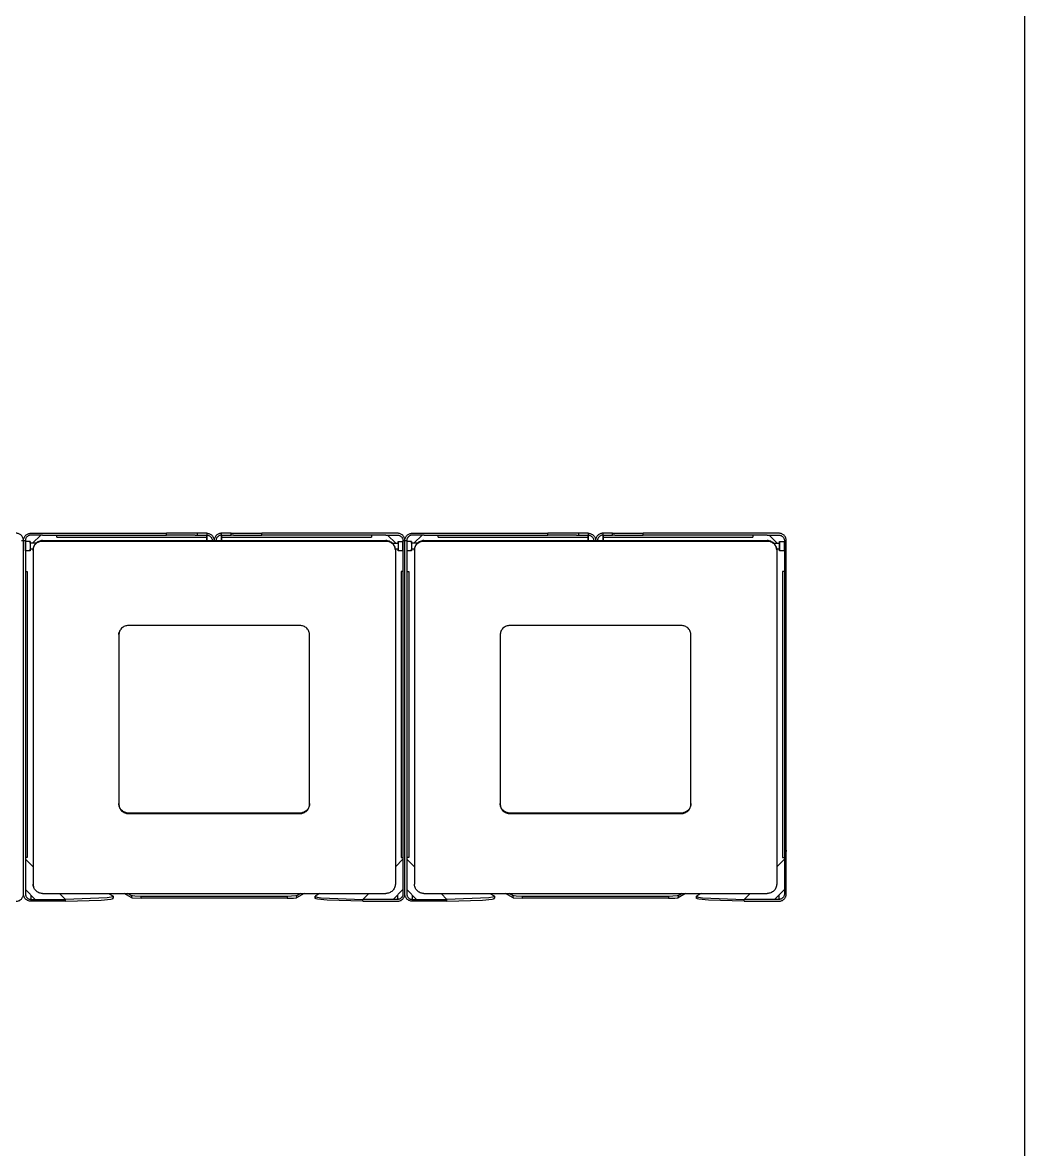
# Model space of a CAD drawing. Header units: millimetres. Extents: x 10366 to 23682, y 24552 to 29690.
# Drawn here: x 22631 to 23682, y 25739 to 26921 of the extents above; entities that cross this region are included whole.
import ezdxf

# ---------------------------------------------------------------- set-up
doc = ezdxf.new("R2010")
doc.units = ezdxf.units.MM
doc.header["$LTSCALE"] = 3
doc.layers.add('DomyÅ›lny', color=7, linetype='Continuous')

msp = doc.modelspace()

# ---------------------------------------------------------------- linework, layer by layer
msp.add_lwpolyline([(20053.2, 24557.6), (20053.2, 29689.7), (23682, 29689.7), (23682, 24557.6)], close=True)
at = {"layer": 'DomyÅ›lny'}
for p, q in [((22630.2, 26377.6), (22632.2, 26377.6)), ((22632.2, 26007.1), (22632.2, 26377.6)), ((22632.2, 26377.6), (22634.2, 26377.6)), ((22632.2, 26007.1), (22632.2, 26377.6)), ((22634.2, 26377.6), (22634.2, 26007.1)), ((22639.2, 26376.8), (22634.2, 26376.8)), ((22645.8, 26374.8), (22639.2, 26374.8)), ((22640, 26385.4), (22782.2, 26385.4)), ((22652.3, 26383.4), (22640, 26383.4)), ((22641.7, 26374.8), (22650.3, 26383.4)), ((22650.3, 26383.4), (22641.7, 26374.8)), ((22652.2, 26377.6), (23012.2, 26377.6)), ((22652.2, 26377.1), (23012.2, 26377.1)), ((22652.3, 26383.4), (22782.2, 26383.4)), ((22667.2, 26381.4), (22667.2, 26383.4)), ((22667.2, 26381.4), (22824.4, 26381.4)), ((22782.2, 26383.4), (22782.2, 26385.4)), ((22814.4, 26385.4), (22782.2, 26385.4)), ((22812.1, 26383.4), (22782.2, 26383.4)), ((22812.1, 26383.4), (22814.4, 26383.4)), ((22814.4, 26385.4), (22814.4, 26383.4)), ((22824.4, 26385.4), (22824.4, 26383.4)), ((22824.4, 26383.4), (22824.4, 26381.4)), ((22824.4, 26383.4), (22824.4, 26377.1)), ((22824.4, 26377.1), (22824.4, 26383.4)), ((22840, 26383.4), (22840, 26385.4)), ((22840, 26381.4), (22840, 26383.4)), ((22840, 26377.1), (22840, 26383.4)), ((22840, 26383.4), (22840, 26377.1)), ((22840, 26381.4), (22997.2, 26381.4)), ((22850, 26383.4), (22850, 26385.4)), ((22850, 26385.4), (22882.2, 26385.4)), ((22852.3, 26383.4), (22850, 26383.4)), ((22852.3, 26383.4), (22882.2, 26383.4)), ((22882.2, 26383.4), (22882.2, 26385.4)), ((23024.4, 26385.4), (22882.2, 26385.4)), ((23012.1, 26383.4), (22882.2, 26383.4)), ((22997.2, 26383.4), (22997.2, 26381.4)), ((23012.1, 26383.4), (23024.4, 26383.4)), ((23014.1, 26383.4), (23022.6, 26374.8)), ((23022.6, 26374.8), (23014.1, 26383.4)), ((23018.6, 26374.8), (23025.2, 26374.8)), ((23025.2, 26376.8), (23030.2, 26376.8)), ((23030.2, 26377.6), (23032.2, 26377.6)), ((23030.2, 26377.6), (23030.2, 26007.1)), ((23032.2, 26007.1), (23032.2, 26377.6)), ((23032.2, 26007.1), (23032.2, 26377.6)), ((23032.2, 26377.6), (23034.2, 26377.6)), ((23034.2, 26377.6), (23034.2, 26007.1)), ((23039.2, 26376.8), (23034.2, 26376.8)), ((23045.8, 26374.8), (23039.2, 26374.8)), ((23040, 26385.4), (23182.2, 26385.4)), ((23052.3, 26383.4), (23040, 26383.4)), ((23041.7, 26374.8), (23050.3, 26383.4)), ((23050.3, 26383.4), (23041.7, 26374.8)), ((23052.2, 26377.6), (23412.2, 26377.6)), ((23052.2, 26377.1), (23412.2, 26377.1)), ((23052.3, 26383.4), (23182.2, 26383.4)), ((23067.2, 26381.4), (23067.2, 26383.4)), ((23067.2, 26381.4), (23224.4, 26381.4)), ((23182.2, 26383.4), (23182.2, 26385.4)), ((23214.4, 26385.4), (23182.2, 26385.4)), ((23212.1, 26383.4), (23182.2, 26383.4)), ((23212.1, 26383.4), (23214.4, 26383.4)), ((23214.4, 26385.4), (23214.4, 26383.4)), ((23224.4, 26385.4), (23224.4, 26383.4)), ((23224.4, 26383.4), (23224.4, 26381.4)), ((23224.4, 26377.1), (23224.4, 26383.4)), ((23224.4, 26383.4), (23224.4, 26377.1)), ((23240, 26383.4), (23240, 26385.4)), ((23240, 26381.4), (23240, 26383.4)), ((23240, 26377.1), (23240, 26383.4)), ((23240, 26383.4), (23240, 26377.1)), ((23240, 26381.4), (23397.2, 26381.4)), ((23250, 26385.4), (23282.2, 26385.4)), ((23250, 26383.4), (23250, 26385.4)), ((23252.3, 26383.4), (23250, 26383.4)), ((23252.3, 26383.4), (23282.2, 26383.4)), ((23424.4, 26385.4), (23282.2, 26385.4)), ((23282.2, 26383.4), (23282.2, 26385.4)), ((23412.1, 26383.4), (23282.2, 26383.4)), ((23397.2, 26383.4), (23397.2, 26381.4)), ((23412.1, 26383.4), (23424.4, 26383.4)), ((23414.1, 26383.4), (23422.6, 26374.8)), ((23422.6, 26374.8), (23414.1, 26383.4)), ((23418.6, 26374.8), (23425.2, 26374.8)), ((23425.2, 26376.8), (23430.2, 26376.8)), ((23430.2, 26377.6), (23430.2, 26007.1)), ((23430.2, 26377.6), (23432.2, 26377.6)), ((23432.2, 26007.1), (23432.2, 26377.6)), ((22639.2, 26366.8), (22634.2, 26366.8)), ((22642.3, 26368.8), (22639.2, 26368.8)), ((22642.2, 26367.8), (22642.2, 26367.3)), ((22642.2, 26367.3), (22642.2, 26017.5)), ((23025.7, 26368.8), (23022.1, 26368.8)), ((23022.2, 26367.8), (23022.2, 26367.3)), ((23022.2, 26367.3), (23022.2, 26017.5)), ((23030.2, 26366.8), (23025.2, 26366.8)), ((23039.2, 26366.8), (23034.2, 26366.8)), ((23042.3, 26368.8), (23039.2, 26368.8)), ((23042.2, 26367.8), (23042.2, 26367.3)), ((23042.2, 26367.3), (23042.2, 26017.5)), ((23425.2, 26368.8), (23422.1, 26368.8)), ((23422.2, 26367.8), (23422.2, 26367.3)), ((23422.2, 26367.3), (23422.2, 26017.5)), ((23430.2, 26366.8), (23425.2, 26366.8)), ((22634.2, 26345.2), (22636.2, 26345.2)), ((22636.2, 26345.2), (22636.2, 26045.2)), ((23030.2, 26345.2), (23028.2, 26345.2)), ((23028.2, 26345.2), (23028.2, 26045.2)), ((23034.2, 26345.2), (23036.2, 26345.2)), ((23036.2, 26345.2), (23036.2, 26045.2)), ((23428.2, 26345.2), (23428.2, 26045.2)), ((23430.2, 26345.2), (23428.2, 26345.2)), ((22922.2, 26288.6), (22742.2, 26288.6)), ((23322.2, 26288.6), (23142.2, 26288.6)), ((22732.2, 26278.7), (22732.2, 26101.3)), ((22932.2, 26101.3), (22932.2, 26278.7)), ((23132.2, 26278.7), (23132.2, 26101.3)), ((23332.2, 26101.3), (23332.2, 26278.7)), ((22922.2, 26092), (22742.2, 26092)), ((22742.2, 26092), (22742.2, 26091.5)), ((22742.2, 26091.5), (22922.2, 26091.5)), ((22922.2, 26092), (22922.2, 26091.5)), ((23322.2, 26092), (23142.2, 26092)), ((23142.2, 26092), (23142.2, 26091.5)), ((23142.2, 26091.5), (23322.2, 26091.5)), ((23322.2, 26092), (23322.2, 26091.5)), ((22636.2, 26045.2), (22634.2, 26045.2)), ((22634.2, 26043.5), (22642.2, 26035.5)), ((23030.2, 26043.5), (23022.2, 26035.5)), ((23028.2, 26045.2), (23030.2, 26045.2)), ((23036.2, 26045.2), (23034.2, 26045.2)), ((23034.2, 26043.5), (23042.2, 26035.5)), ((23430.2, 26043.5), (23422.2, 26035.5)), ((23428.2, 26045.2), (23430.2, 26045.2)), ((22634.2, 26011.7), (22644.4, 26001.4)), ((23030.2, 26011.7), (23019.9, 26001.4)), ((23034.2, 26011.7), (23044.4, 26001.4)), ((23430.2, 26011.7), (23419.9, 26001.4)), ((22640, 26005.9), (22640, 26001.4)), ((22640, 26001.4), (22676.3, 26001.4)), ((22676.3, 25999.4), (22640, 25999.4)), ((22652.2, 26007.6), (23012.2, 26007.6)), ((22670.1, 26007.6), (22676.3, 26001.4)), ((22676.3, 25999.4), (22676.3, 26001.4)), ((22721.4, 26007.6), (22725.9, 26005)), ((22726.2, 26004.7), (22726.2, 26002.7)), ((22745.7, 26003.2), (22737.9, 26007.6)), ((22745.7, 26005.2), (22741.4, 26007.6)), ((22745.7, 26003.2), (22745.7, 26005.2)), ((22908.8, 26004.6), (22755.6, 26004.6)), ((22755.6, 26002.6), (22755.6, 26004.6)), ((22908.8, 26002.6), (22755.6, 26002.6)), ((22908.8, 26004.6), (22908.8, 26002.6)), ((22923, 26007.6), (22918.7, 26005.2)), ((22926.5, 26007.6), (22918.7, 26003.2)), ((22918.7, 26005.2), (22918.7, 26003.2)), ((22938.2, 26002.7), (22938.2, 26004.7)), ((22943, 26007.6), (22938.5, 26005)), ((22994.3, 26007.6), (22988.1, 26001.4)), ((23024.4, 26001.4), (22988.1, 26001.4)), ((22988.1, 25999.4), (22988.1, 26001.4)), ((22988.1, 25999.4), (23024.4, 25999.4)), ((23024.4, 26005.9), (23024.4, 26001.4)), ((23040, 26005.9), (23040, 26001.4)), ((23040, 26001.4), (23076.3, 26001.4)), ((23076.3, 25999.4), (23040, 25999.4)), ((23052.2, 26007.6), (23412.2, 26007.6)), ((23070.1, 26007.6), (23076.3, 26001.4)), ((23076.3, 25999.4), (23076.3, 26001.4)), ((23121.4, 26007.6), (23125.9, 26005)), ((23126.2, 26004.7), (23126.2, 26002.7)), ((23145.7, 26003.2), (23137.9, 26007.6)), ((23145.7, 26005.2), (23141.4, 26007.6)), ((23145.7, 26003.2), (23145.7, 26005.2)), ((23308.8, 26004.6), (23155.6, 26004.6)), ((23155.6, 26002.6), (23155.6, 26004.6)), ((23308.8, 26002.6), (23155.6, 26002.6)), ((23308.8, 26004.6), (23308.8, 26002.6)), ((23323, 26007.6), (23318.7, 26005.2)), ((23326.5, 26007.6), (23318.7, 26003.2)), ((23318.7, 26005.2), (23318.7, 26003.2)), ((23338.2, 26002.7), (23338.2, 26004.7)), ((23343, 26007.6), (23338.5, 26005)), ((23394.3, 26007.6), (23388.1, 26001.4)), ((23424.4, 26001.4), (23388.1, 26001.4)), ((23388.1, 25999.4), (23388.1, 26001.4)), ((23388.1, 25999.4), (23424.4, 25999.4)), ((23424.4, 26005.9), (23424.4, 26001.4))]:
    msp.add_line(p, q, dxfattribs=at)
for points in [[(22632.2, 26377.6, 0), (22632.2, 26378.4, 0), (22632, 26379.2, 0), (22631.8, 26379.9, 0), (22631.6, 26380.6, 0), (22631.3, 26381.3, 0), (22630.9, 26382, 0), (22630.4, 26382.6, 0), (22629.9, 26383.2, 0), (22629.3, 26383.7, 0), (22628.7, 26384.1, 0), (22628, 26384.5, 0), (22627.4, 26384.8, 0), (22626.7, 26385.1, 0), (22625.9, 26385.2, 0), (22625.2, 26385.4, 0), (22624.4, 26385.4, 0)], [(22632.2, 26377.6, 0), (22632.2, 26378.4, 0), (22632.3, 26379.2, 0), (22632.5, 26379.9, 0), (22632.8, 26380.6, 0), (22633.1, 26381.3, 0), (22633.5, 26382, 0), (22634, 26382.6, 0), (22634.5, 26383.2, 0), (22635.1, 26383.7, 0), (22635.7, 26384.1, 0), (22636.3, 26384.5, 0), (22637, 26384.8, 0), (22637.7, 26385.1, 0), (22638.5, 26385.2, 0), (22639.2, 26385.4, 0), (22640, 26385.4, 0)], [(22640, 26383.4, 0), (22639.4, 26383.4, 0), (22638.8, 26383.3, 0), (22638.2, 26383.1, 0), (22637.7, 26382.9, 0), (22637.2, 26382.7, 0), (22636.7, 26382.4, 0), (22636.3, 26382, 0), (22635.8, 26381.7, 0), (22635.5, 26381.2, 0), (22635.1, 26380.8, 0), (22634.8, 26380.3, 0), (22634.6, 26379.8, 0), (22634.4, 26379.3, 0), (22634.3, 26378.7, 0), (22634.2, 26378.2, 0), (22634.2, 26377.6, 0)], [(22639.2, 26376.8, 0), (22639.2, 26376.8, 0), (22639.2, 26376.8, 0), (22639.2, 26376.8, 0), (22639.2, 26376.8, 0), (22639.2, 26376.8, 0), (22639.2, 26376.8, 0), (22639.2, 26376.8, 0), (22639.2, 26376.8, 0), (22639.2, 26376.8, 0), (22639.2, 26376.8, 0), (22639.2, 26376.8, 0), (22639.2, 26376.8, 0), (22639.2, 26376.8, 0), (22639.2, 26376.6, 0), (22639.2, 26375.8, 0), (22639.2, 26369.8, 0), (22639.2, 26366.9, 0), (22639.2, 26366.8, 0), (22639.2, 26366.8, 0), (22639.2, 26366.8, 0), (22639.2, 26366.8, 0), (22639.2, 26366.8, 0), (22639.2, 26366.8, 0), (22639.2, 26366.8, 0), (22639.2, 26366.8, 0), (22639.2, 26366.8, 0), (22639.2, 26366.8, 0), (22639.2, 26366.8, 0), (22639.2, 26366.8, 0), (22639.2, 26366.8, 0), (22639.2, 26366.8, 0), (22639.2, 26366.8, 0), (22639.2, 26366.8, 0), (22639.2, 26366.8, 0), (22639.2, 26366.8, 0), (22639.2, 26366.8, 0), (22639.2, 26366.8, 0), (22639.2, 26366.9, 0), (22639.2, 26367.1, 0), (22639.2, 26368.8, 0)], [(22639.2, 26374.8, 0), (22639.2, 26376.8, 0)], [(22639.2, 26374.8, 0), (22639.2, 26374.8, 0), (22639.2, 26374.8, 0), (22639.2, 26374.8, 0), (22639.2, 26374.8, 0), (22639.2, 26374.8, 0), (22639.2, 26374.8, 0), (22639.2, 26374.8, 0), (22639.2, 26374.8, 0), (22639.2, 26374.8, 0), (22639.2, 26374.8, 0), (22639.2, 26374.8, 0), (22639.2, 26374.8, 0), (22639.2, 26374.8, 0), (22639.2, 26374.7, 0), (22639.2, 26374.5, 0), (22639.2, 26368.8, 0)], [(22652.2, 26377.6, 0), (22651.2, 26377.6, 0), (22650.2, 26377.4, 0), (22649.2, 26377.2, 0), (22648.2, 26376.8, 0), (22647.3, 26376.4, 0), (22646.5, 26375.9, 0), (22645.7, 26375.3, 0), (22645, 26374.6, 0), (22644.3, 26373.9, 0), (22643.8, 26373.1, 0), (22643.3, 26372.3, 0), (22642.9, 26371.4, 0), (22642.6, 26370.5, 0), (22642.4, 26369.6, 0), (22642.2, 26368.7, 0), (22642.2, 26367.8, 0)], [(22642.2, 26367.3, 0), (22642.2, 26368.3, 0), (22642.4, 26369.3, 0), (22642.6, 26370.2, 0), (22643, 26371.1, 0), (22643.4, 26372, 0), (22643.9, 26372.8, 0), (22644.5, 26373.6, 0), (22645.2, 26374.3, 0), (22645.9, 26375, 0), (22646.7, 26375.5, 0), (22647.6, 26376, 0), (22648.4, 26376.4, 0), (22649.3, 26376.7, 0), (22650.3, 26376.9, 0), (22651.2, 26377.1, 0), (22652.2, 26377.1, 0)], [(22824.4, 26385.4, 0), (22824.4, 26385.4, 0), (22824.4, 26385.4, 0), (22824.4, 26385.4, 0), (22824.4, 26385.4, 0), (22824.4, 26385.4, 0), (22824.4, 26385.4, 0), (22824.4, 26385.4, 0), (22824.4, 26385.4, 0), (22824.4, 26385.4, 0), (22824.4, 26385.4, 0), (22824.4, 26385.4, 0), (22824.4, 26385.4, 0), (22824.4, 26385.4, 0), (22824.4, 26385.4, 0), (22824.1, 26385.4, 0), (22823.2, 26385.4, 0), (22814.4, 26385.4, 0)], [(22814.4, 26383.4, 0), (22824.4, 26383.4, 0)], [(22824.4, 26385.4, 0), (22825.2, 26385.3, 0), (22826, 26385.2, 0), (22826.7, 26385, 0), (22827.4, 26384.8, 0), (22828.1, 26384.4, 0), (22828.8, 26384, 0), (22829.4, 26383.6, 0), (22830, 26383.1, 0), (22830.5, 26382.5, 0), (22830.9, 26381.9, 0), (22831.3, 26381.2, 0), (22831.6, 26380.6, 0), (22831.9, 26379.8, 0), (22832, 26379.1, 0), (22832.2, 26378.4, 0), (22832.2, 26377.6, 0)], [(22824.4, 26383.4, 0), (22825, 26383.4, 0), (22825.6, 26383.3, 0), (22826.1, 26383.1, 0), (22826.7, 26382.9, 0), (22827.2, 26382.7, 0), (22827.7, 26382.4, 0), (22828.1, 26382, 0), (22828.5, 26381.7, 0), (22828.9, 26381.2, 0), (22829.3, 26380.8, 0), (22829.5, 26380.3, 0), (22829.8, 26379.8, 0), (22830, 26379.3, 0), (22830.1, 26378.7, 0), (22830.2, 26378.2, 0), (22830.2, 26377.6, 0)], [(22840, 26385.4, 0), (22839.2, 26385.3, 0), (22838.4, 26385.2, 0), (22837.7, 26385, 0), (22836.9, 26384.8, 0), (22836.2, 26384.4, 0), (22835.6, 26384, 0), (22835, 26383.6, 0), (22834.4, 26383.1, 0), (22833.9, 26382.5, 0), (22833.5, 26381.9, 0), (22833.1, 26381.2, 0), (22832.8, 26380.6, 0), (22832.5, 26379.8, 0), (22832.3, 26379.1, 0), (22832.2, 26378.4, 0), (22832.2, 26377.6, 0)], [(22840, 26383.4, 0), (22839.4, 26383.4, 0), (22838.8, 26383.3, 0), (22838.2, 26383.1, 0), (22837.7, 26382.9, 0), (22837.2, 26382.7, 0), (22836.7, 26382.4, 0), (22836.3, 26382, 0), (22835.8, 26381.7, 0), (22835.5, 26381.2, 0), (22835.1, 26380.8, 0), (22834.8, 26380.3, 0), (22834.6, 26379.8, 0), (22834.4, 26379.3, 0), (22834.3, 26378.7, 0), (22834.2, 26378.2, 0), (22834.2, 26377.6, 0)], [(22850, 26385.4, 0), (22840, 26385.4, 0)], [(22840, 26383.4, 0), (22840, 26383.4, 0), (22840, 26383.4, 0), (22840, 26383.4, 0), (22840, 26383.4, 0), (22840, 26383.4, 0), (22840, 26383.4, 0), (22840, 26383.4, 0), (22840, 26383.4, 0), (22840, 26383.4, 0), (22840, 26383.4, 0), (22840, 26383.4, 0), (22840, 26383.4, 0), (22840, 26383.4, 0), (22840, 26383.4, 0), (22840.2, 26383.4, 0), (22841.2, 26383.4, 0), (22850, 26383.4, 0)], [(23022.2, 26367.8, 0), (23022.1, 26368.8, 0), (23022, 26369.8, 0), (23021.7, 26370.7, 0), (23021.4, 26371.6, 0), (23021, 26372.5, 0), (23020.4, 26373.3, 0), (23019.8, 26374.1, 0), (23019.2, 26374.8, 0), (23018.5, 26375.5, 0), (23017.7, 26376, 0), (23016.8, 26376.5, 0), (23016, 26376.9, 0), (23015.1, 26377.2, 0), (23014.1, 26377.4, 0), (23013.2, 26377.6, 0), (23012.2, 26377.6, 0)], [(23012.2, 26377.1, 0), (23013.2, 26377.1, 0), (23014.2, 26376.9, 0), (23015.2, 26376.7, 0), (23016.1, 26376.3, 0), (23017, 26375.9, 0), (23017.9, 26375.4, 0), (23018.7, 26374.8, 0), (23019.4, 26374.1, 0), (23020, 26373.4, 0), (23020.6, 26372.6, 0), (23021.1, 26371.8, 0), (23021.5, 26370.9, 0), (23021.8, 26370, 0), (23022, 26369.1, 0), (23022.2, 26368.2, 0), (23022.2, 26367.3, 0)], [(23032.2, 26377.6, 0), (23032.2, 26378.4, 0), (23032, 26379.2, 0), (23031.8, 26379.9, 0), (23031.6, 26380.6, 0), (23031.3, 26381.3, 0), (23030.9, 26382, 0), (23030.4, 26382.6, 0), (23029.9, 26383.2, 0), (23029.3, 26383.7, 0), (23028.7, 26384.1, 0), (23028, 26384.5, 0), (23027.4, 26384.8, 0), (23026.7, 26385.1, 0), (23025.9, 26385.2, 0), (23025.2, 26385.4, 0), (23024.4, 26385.4, 0)], [(23024.4, 26383.4, 0), (23025, 26383.4, 0), (23025.6, 26383.3, 0), (23026.1, 26383.1, 0), (23026.7, 26382.9, 0), (23027.2, 26382.7, 0), (23027.7, 26382.4, 0), (23028.1, 26382, 0), (23028.5, 26381.7, 0), (23028.9, 26381.2, 0), (23029.3, 26380.8, 0), (23029.5, 26380.3, 0), (23029.8, 26379.8, 0), (23030, 26379.3, 0), (23030.1, 26378.7, 0), (23030.2, 26378.2, 0), (23030.2, 26377.6, 0)], [(23025.2, 26376.8, 0), (23025.2, 26376.8, 0), (23025.2, 26376.8, 0), (23025.2, 26376.8, 0), (23025.2, 26376.8, 0), (23025.2, 26376.8, 0), (23025.2, 26376.8, 0), (23025.2, 26376.8, 0), (23025.2, 26376.8, 0), (23025.2, 26376.8, 0), (23025.2, 26376.8, 0), (23025.2, 26376.8, 0), (23025.2, 26376.8, 0), (23025.2, 26376.8, 0), (23025.2, 26376.6, 0), (23025.2, 26375.8, 0), (23025.2, 26369.8, 0), (23025.2, 26366.9, 0), (23025.2, 26366.8, 0), (23025.2, 26366.8, 0), (23025.2, 26366.8, 0), (23025.2, 26366.8, 0), (23025.2, 26366.8, 0), (23025.2, 26366.8, 0), (23025.2, 26366.8, 0), (23025.2, 26366.8, 0), (23025.2, 26366.8, 0), (23025.2, 26366.8, 0), (23025.2, 26366.8, 0), (23025.2, 26366.8, 0), (23025.2, 26366.8, 0), (23025.2, 26366.8, 0), (23025.2, 26366.8, 0), (23025.2, 26366.8, 0), (23025.2, 26366.8, 0), (23025.2, 26366.8, 0), (23025.2, 26366.8, 0), (23025.2, 26366.8, 0), (23025.2, 26366.9, 0), (23025.2, 26367.1, 0), (23025.2, 26368.8, 0)], [(23025.2, 26374.8, 0), (23025.2, 26376.3, 0), (23025.2, 26376.7, 0), (23025.2, 26376.8, 0), (23025.2, 26376.8, 0), (23025.2, 26376.8, 0), (23025.2, 26376.8, 0), (23025.2, 26376.8, 0), (23025.2, 26376.8, 0), (23025.2, 26376.8, 0), (23025.2, 26376.8, 0), (23025.2, 26376.8, 0), (23025.2, 26376.8, 0), (23025.2, 26376.8, 0), (23025.2, 26376.8, 0), (23025.2, 26376.8, 0), (23025.2, 26376.8, 0), (23025.2, 26376.8, 0), (23025.2, 26376.8, 0)], [(23025.2, 26374.8, 0), (23025.2, 26374.8, 0), (23025.2, 26374.8, 0), (23025.2, 26374.8, 0), (23025.2, 26374.8, 0), (23025.2, 26374.8, 0), (23025.2, 26374.8, 0), (23025.2, 26374.8, 0), (23025.2, 26374.8, 0), (23025.2, 26374.8, 0), (23025.2, 26374.8, 0), (23025.2, 26374.8, 0), (23025.2, 26374.8, 0), (23025.2, 26374.8, 0), (23025.2, 26374.7, 0), (23025.2, 26374.5, 0), (23025.2, 26368.8, 0)], [(23032.2, 26377.6, 0), (23032.2, 26378.4, 0), (23032.3, 26379.2, 0), (23032.5, 26379.9, 0), (23032.8, 26380.6, 0), (23033.1, 26381.3, 0), (23033.5, 26382, 0), (23034, 26382.6, 0), (23034.5, 26383.2, 0), (23035.1, 26383.7, 0), (23035.7, 26384.1, 0), (23036.3, 26384.5, 0), (23037, 26384.8, 0), (23037.7, 26385.1, 0), (23038.5, 26385.2, 0), (23039.2, 26385.4, 0), (23040, 26385.4, 0)], [(23040, 26383.4, 0), (23039.4, 26383.4, 0), (23038.8, 26383.3, 0), (23038.2, 26383.1, 0), (23037.7, 26382.9, 0), (23037.2, 26382.7, 0), (23036.7, 26382.4, 0), (23036.3, 26382, 0), (23035.8, 26381.7, 0), (23035.5, 26381.2, 0), (23035.1, 26380.8, 0), (23034.8, 26380.3, 0), (23034.6, 26379.8, 0), (23034.4, 26379.3, 0), (23034.3, 26378.7, 0), (23034.2, 26378.2, 0), (23034.2, 26377.6, 0)], [(23034.2, 26376.8, 0), (23034.2, 26376.8, 0), (23034.2, 26376.8, 0), (23034.2, 26376.8, 0), (23034.2, 26376.8, 0), (23034.2, 26376.8, 0), (23034.2, 26376.8, 0), (23034.2, 26376.8, 0), (23034.2, 26376.8, 0), (23034.2, 26376.8, 0), (23034.2, 26376.8, 0), (23034.2, 26376.8, 0), (23034.2, 26376.8, 0), (23034.2, 26376.8, 0), (23034.2, 26376.7, 0), (23034.2, 26376.2, 0), (23034.2, 26366.8, 0)], [(23039.2, 26376.8, 0), (23039.2, 26376.8, 0), (23039.2, 26376.8, 0), (23039.2, 26376.8, 0), (23039.2, 26376.8, 0), (23039.2, 26376.8, 0), (23039.2, 26376.8, 0), (23039.2, 26376.8, 0), (23039.2, 26376.8, 0), (23039.2, 26376.8, 0), (23039.2, 26376.8, 0), (23039.2, 26376.8, 0), (23039.2, 26376.8, 0), (23039.2, 26376.8, 0), (23039.2, 26376.6, 0), (23039.2, 26375.8, 0), (23039.2, 26369.8, 0), (23039.2, 26366.9, 0), (23039.2, 26366.8, 0), (23039.2, 26366.8, 0), (23039.2, 26366.8, 0), (23039.2, 26366.8, 0), (23039.2, 26366.8, 0), (23039.2, 26366.8, 0), (23039.2, 26366.8, 0), (23039.2, 26366.8, 0), (23039.2, 26366.8, 0), (23039.2, 26366.8, 0), (23039.2, 26366.8, 0), (23039.2, 26366.8, 0), (23039.2, 26366.8, 0), (23039.2, 26366.8, 0), (23039.2, 26366.8, 0), (23039.2, 26366.8, 0), (23039.2, 26366.8, 0), (23039.2, 26366.8, 0), (23039.2, 26366.8, 0), (23039.2, 26366.8, 0), (23039.2, 26366.9, 0), (23039.2, 26367.1, 0), (23039.2, 26368.8, 0)], [(23039.2, 26374.8, 0), (23039.2, 26376.3, 0), (23039.2, 26376.7, 0), (23039.2, 26376.8, 0), (23039.2, 26376.8, 0), (23039.2, 26376.8, 0), (23039.2, 26376.8, 0), (23039.2, 26376.8, 0), (23039.2, 26376.8, 0), (23039.2, 26376.8, 0), (23039.2, 26376.8, 0), (23039.2, 26376.8, 0), (23039.2, 26376.8, 0), (23039.2, 26376.8, 0), (23039.2, 26376.8, 0), (23039.2, 26376.8, 0), (23039.2, 26376.8, 0), (23039.2, 26376.8, 0), (23039.2, 26376.8, 0)], [(23039.2, 26374.8, 0), (23039.2, 26374.8, 0), (23039.2, 26374.8, 0), (23039.2, 26374.8, 0), (23039.2, 26374.8, 0), (23039.2, 26374.8, 0), (23039.2, 26374.8, 0), (23039.2, 26374.8, 0), (23039.2, 26374.8, 0), (23039.2, 26374.8, 0), (23039.2, 26374.8, 0), (23039.2, 26374.8, 0), (23039.2, 26374.8, 0), (23039.2, 26374.8, 0), (23039.2, 26374.7, 0), (23039.2, 26374.5, 0), (23039.2, 26371.9, 0), (23039.2, 26369.7, 0), (23039.2, 26369, 0), (23039.2, 26368.9, 0), (23039.2, 26368.8, 0), (23039.2, 26368.8, 0), (23039.2, 26368.8, 0), (23039.2, 26368.8, 0), (23039.2, 26368.8, 0), (23039.2, 26368.8, 0), (23039.2, 26368.8, 0), (23039.2, 26368.8, 0), (23039.2, 26368.8, 0), (23039.2, 26368.8, 0), (23039.2, 26368.8, 0), (23039.2, 26368.8, 0), (23039.2, 26368.8, 0), (23039.2, 26368.8, 0)], [(23052.2, 26377.6, 0), (23051.2, 26377.6, 0), (23050.2, 26377.4, 0), (23049.2, 26377.2, 0), (23048.2, 26376.8, 0), (23047.3, 26376.4, 0), (23046.5, 26375.9, 0), (23045.7, 26375.3, 0), (23045, 26374.6, 0), (23044.3, 26373.9, 0), (23043.8, 26373.1, 0), (23043.3, 26372.3, 0), (23042.9, 26371.4, 0), (23042.6, 26370.5, 0), (23042.4, 26369.6, 0), (23042.2, 26368.7, 0), (23042.2, 26367.8, 0)], [(23042.2, 26367.3, 0), (23042.2, 26368.3, 0), (23042.4, 26369.3, 0), (23042.6, 26370.2, 0), (23043, 26371.1, 0), (23043.4, 26372, 0), (23043.9, 26372.8, 0), (23044.5, 26373.6, 0), (23045.2, 26374.3, 0), (23045.9, 26375, 0), (23046.7, 26375.5, 0), (23047.6, 26376, 0), (23048.4, 26376.4, 0), (23049.3, 26376.7, 0), (23050.3, 26376.9, 0), (23051.2, 26377.1, 0), (23052.2, 26377.1, 0)], [(23224.4, 26385.4, 0), (23224.4, 26385.4, 0), (23224.4, 26385.4, 0), (23224.4, 26385.4, 0), (23224.4, 26385.4, 0), (23224.4, 26385.4, 0), (23224.4, 26385.4, 0), (23224.4, 26385.4, 0), (23224.4, 26385.4, 0), (23224.4, 26385.4, 0), (23224.4, 26385.4, 0), (23224.4, 26385.4, 0), (23224.4, 26385.4, 0), (23224.4, 26385.4, 0), (23224.4, 26385.4, 0), (23224.1, 26385.4, 0), (23223.2, 26385.4, 0), (23214.4, 26385.4, 0)], [(23214.4, 26383.4, 0), (23224.4, 26383.4, 0)], [(23224.4, 26385.4, 0), (23225.2, 26385.3, 0), (23226, 26385.2, 0), (23226.7, 26385, 0), (23227.4, 26384.8, 0), (23228.1, 26384.4, 0), (23228.8, 26384, 0), (23229.4, 26383.6, 0), (23230, 26383.1, 0), (23230.5, 26382.5, 0), (23230.9, 26381.9, 0), (23231.3, 26381.2, 0), (23231.6, 26380.6, 0), (23231.9, 26379.8, 0), (23232, 26379.1, 0), (23232.2, 26378.4, 0), (23232.2, 26377.6, 0)], [(23224.4, 26383.4, 0), (23225, 26383.4, 0), (23225.6, 26383.3, 0), (23226.1, 26383.1, 0), (23226.7, 26382.9, 0), (23227.2, 26382.7, 0), (23227.7, 26382.4, 0), (23228.1, 26382, 0), (23228.5, 26381.7, 0), (23228.9, 26381.2, 0), (23229.3, 26380.8, 0), (23229.5, 26380.3, 0), (23229.8, 26379.8, 0), (23230, 26379.3, 0), (23230.1, 26378.7, 0), (23230.2, 26378.2, 0), (23230.2, 26377.6, 0)], [(23240, 26385.4, 0), (23239.2, 26385.3, 0), (23238.4, 26385.2, 0), (23237.7, 26385, 0), (23236.9, 26384.8, 0), (23236.2, 26384.4, 0), (23235.6, 26384, 0), (23235, 26383.6, 0), (23234.4, 26383.1, 0), (23233.9, 26382.5, 0), (23233.5, 26381.9, 0), (23233.1, 26381.2, 0), (23232.8, 26380.6, 0), (23232.5, 26379.8, 0), (23232.3, 26379.1, 0), (23232.2, 26378.4, 0), (23232.2, 26377.6, 0)], [(23240, 26383.4, 0), (23239.4, 26383.4, 0), (23238.8, 26383.3, 0), (23238.2, 26383.1, 0), (23237.7, 26382.9, 0), (23237.2, 26382.7, 0), (23236.7, 26382.4, 0), (23236.3, 26382, 0), (23235.8, 26381.7, 0), (23235.5, 26381.2, 0), (23235.1, 26380.8, 0), (23234.8, 26380.3, 0), (23234.6, 26379.8, 0), (23234.4, 26379.3, 0), (23234.3, 26378.7, 0), (23234.2, 26378.2, 0), (23234.2, 26377.6, 0)], [(23250, 26385.4, 0), (23240, 26385.4, 0)], [(23240, 26383.4, 0), (23240, 26383.4, 0), (23240, 26383.4, 0), (23240, 26383.4, 0), (23240, 26383.4, 0), (23240, 26383.4, 0), (23240, 26383.4, 0), (23240, 26383.4, 0), (23240, 26383.4, 0), (23240, 26383.4, 0), (23240, 26383.4, 0), (23240, 26383.4, 0), (23240, 26383.4, 0), (23240, 26383.4, 0), (23240, 26383.4, 0), (23240.2, 26383.4, 0), (23241.2, 26383.4, 0), (23250, 26383.4, 0)], [(23422.2, 26367.8, 0), (23422.1, 26368.8, 0), (23422, 26369.8, 0), (23421.7, 26370.7, 0), (23421.4, 26371.6, 0), (23421, 26372.5, 0), (23420.4, 26373.3, 0), (23419.8, 26374.1, 0), (23419.2, 26374.8, 0), (23418.5, 26375.5, 0), (23417.7, 26376, 0), (23416.8, 26376.5, 0), (23416, 26376.9, 0), (23415.1, 26377.2, 0), (23414.1, 26377.4, 0), (23413.2, 26377.6, 0), (23412.2, 26377.6, 0)], [(23412.2, 26377.1, 0), (23413.2, 26377.1, 0), (23414.2, 26376.9, 0), (23415.2, 26376.7, 0), (23416.1, 26376.3, 0), (23417, 26375.9, 0), (23417.9, 26375.4, 0), (23418.7, 26374.8, 0), (23419.4, 26374.1, 0), (23420, 26373.4, 0), (23420.6, 26372.6, 0), (23421.1, 26371.8, 0), (23421.5, 26370.9, 0), (23421.8, 26370, 0), (23422, 26369.1, 0), (23422.2, 26368.2, 0), (23422.2, 26367.3, 0)], [(23432.2, 26377.6, 0), (23432.2, 26378.4, 0), (23432, 26379.2, 0), (23431.8, 26379.9, 0), (23431.6, 26380.6, 0), (23431.3, 26381.3, 0), (23430.9, 26382, 0), (23430.4, 26382.6, 0), (23429.9, 26383.2, 0), (23429.3, 26383.7, 0), (23428.7, 26384.1, 0), (23428, 26384.5, 0), (23427.4, 26384.8, 0), (23426.7, 26385.1, 0), (23425.9, 26385.2, 0), (23425.2, 26385.4, 0), (23424.4, 26385.4, 0)], [(23424.4, 26383.4, 0), (23425, 26383.4, 0), (23425.6, 26383.3, 0), (23426.1, 26383.1, 0), (23426.7, 26382.9, 0), (23427.2, 26382.7, 0), (23427.7, 26382.4, 0), (23428.1, 26382, 0), (23428.5, 26381.7, 0), (23428.9, 26381.2, 0), (23429.3, 26380.8, 0), (23429.5, 26380.3, 0), (23429.8, 26379.8, 0), (23430, 26379.3, 0), (23430.1, 26378.7, 0), (23430.2, 26378.2, 0), (23430.2, 26377.6, 0)], [(23425.2, 26374.8, 0), (23425.2, 26374.8, 0), (23425.2, 26374.8, 0), (23425.2, 26374.8, 0), (23425.2, 26374.8, 0), (23425.2, 26374.8, 0), (23425.2, 26374.8, 0), (23425.2, 26374.8, 0), (23425.2, 26374.8, 0), (23425.2, 26374.8, 0), (23425.2, 26374.8, 0), (23425.2, 26374.8, 0), (23425.2, 26374.8, 0), (23425.2, 26374.8, 0), (23425.2, 26374.7, 0), (23425.2, 26374.5, 0), (23425.2, 26368.8, 0)], [(22742.2, 26288.6, 0), (22741.3, 26288.5, 0), (22740.4, 26288.4, 0), (22739.4, 26288.2, 0), (22738.5, 26287.9, 0), (22737.6, 26287.5, 0), (22736.7, 26287, 0), (22735.9, 26286.4, 0), (22735.1, 26285.7, 0), (22734.4, 26284.9, 0), (22733.8, 26284.1, 0), (22733.3, 26283.2, 0), (22732.9, 26282.3, 0), (22732.6, 26281.4, 0), (22732.4, 26280.5, 0), (22732.2, 26279.6, 0), (22732.2, 26278.7, 0)], [(22732.2, 26279.2, 0), (22732.3, 26280.3, 0), (22732.5, 26281.5, 0)], [(22932.2, 26278.7, 0), (22932.2, 26279.6, 0), (22932, 26280.5, 0), (22931.8, 26281.4, 0), (22931.5, 26282.3, 0), (22931.1, 26283.2, 0), (22930.6, 26284.1, 0), (22930, 26284.9, 0), (22929.3, 26285.7, 0), (22928.5, 26286.4, 0), (22927.7, 26287, 0), (22926.8, 26287.5, 0), (22925.9, 26287.9, 0), (22924.9, 26288.2, 0), (22924, 26288.4, 0), (22923.1, 26288.5, 0), (22922.2, 26288.6, 0)], [(23142.2, 26288.6, 0), (23141.3, 26288.5, 0), (23140.4, 26288.4, 0), (23139.4, 26288.2, 0), (23138.5, 26287.9, 0), (23137.6, 26287.5, 0), (23136.7, 26287, 0), (23135.9, 26286.4, 0), (23135.1, 26285.7, 0), (23134.4, 26284.9, 0), (23133.8, 26284.1, 0), (23133.3, 26283.2, 0), (23132.9, 26282.3, 0), (23132.6, 26281.4, 0), (23132.4, 26280.5, 0), (23132.2, 26279.6, 0), (23132.2, 26278.7, 0)], [(23332.2, 26278.7, 0), (23332.2, 26279.6, 0), (23332, 26280.5, 0), (23331.8, 26281.4, 0), (23331.5, 26282.3, 0), (23331.1, 26283.2, 0), (23330.6, 26284.1, 0), (23330, 26284.9, 0), (23329.3, 26285.7, 0), (23328.5, 26286.4, 0), (23327.7, 26287, 0), (23326.8, 26287.5, 0), (23325.9, 26287.9, 0), (23324.9, 26288.2, 0), (23324, 26288.4, 0), (23323.1, 26288.5, 0), (23322.2, 26288.6, 0)], [(22742.2, 26092, 0), (22741.3, 26092, 0), (22740.4, 26092.1, 0), (22739.4, 26092.4, 0), (22738.5, 26092.7, 0), (22737.6, 26093.1, 0), (22736.7, 26093.6, 0), (22735.9, 26094.2, 0), (22735.1, 26094.9, 0), (22734.4, 26095.6, 0), (22733.8, 26096.4, 0), (22733.3, 26097.3, 0), (22732.9, 26098.2, 0), (22732.6, 26099.1, 0), (22732.4, 26100, 0), (22732.2, 26101, 0), (22732.2, 26101.8, 0)], [(22732.2, 26101.3, 0), (22732.2, 26100.4, 0), (22732.4, 26099.5, 0), (22732.6, 26098.6, 0), (22732.9, 26097.7, 0), (22733.3, 26096.8, 0), (22733.8, 26095.9, 0), (22734.4, 26095.1, 0), (22735.1, 26094.4, 0), (22735.9, 26093.7, 0), (22736.7, 26093.1, 0), (22737.6, 26092.6, 0), (22738.5, 26092.2, 0), (22739.4, 26091.9, 0), (22740.4, 26091.6, 0), (22741.3, 26091.5, 0), (22742.2, 26091.5, 0)], [(22932.2, 26101.8, 0), (22932.2, 26101, 0), (22932, 26100, 0), (22931.8, 26099.1, 0), (22931.5, 26098.2, 0), (22931.1, 26097.3, 0), (22930.6, 26096.4, 0), (22930, 26095.6, 0), (22929.3, 26094.9, 0), (22928.5, 26094.2, 0), (22927.7, 26093.6, 0), (22926.8, 26093.1, 0), (22925.9, 26092.7, 0), (22924.9, 26092.4, 0), (22924, 26092.1, 0), (22923.1, 26092, 0), (22922.2, 26092, 0)], [(22922.2, 26091.5, 0), (22923.1, 26091.5, 0), (22924, 26091.6, 0), (22924.9, 26091.9, 0), (22925.9, 26092.2, 0), (22926.8, 26092.6, 0), (22927.7, 26093.1, 0), (22928.5, 26093.7, 0), (22929.3, 26094.4, 0), (22930, 26095.1, 0), (22930.6, 26095.9, 0), (22931.1, 26096.8, 0), (22931.5, 26097.7, 0), (22931.8, 26098.6, 0), (22932, 26099.5, 0), (22932.2, 26100.4, 0), (22932.2, 26101.3, 0)], [(23142.2, 26092, 0), (23141.3, 26092, 0), (23140.4, 26092.1, 0), (23139.4, 26092.4, 0), (23138.5, 26092.7, 0), (23137.6, 26093.1, 0), (23136.7, 26093.6, 0), (23135.9, 26094.2, 0), (23135.1, 26094.9, 0), (23134.4, 26095.6, 0), (23133.8, 26096.4, 0), (23133.3, 26097.3, 0), (23132.9, 26098.2, 0), (23132.6, 26099.1, 0), (23132.4, 26100, 0), (23132.2, 26101, 0), (23132.2, 26101.8, 0)], [(23132.2, 26101.3, 0), (23132.2, 26100.4, 0), (23132.4, 26099.5, 0), (23132.6, 26098.6, 0), (23132.9, 26097.7, 0), (23133.3, 26096.8, 0), (23133.8, 26095.9, 0), (23134.4, 26095.1, 0), (23135.1, 26094.4, 0), (23135.9, 26093.7, 0), (23136.7, 26093.1, 0), (23137.6, 26092.6, 0), (23138.5, 26092.2, 0), (23139.4, 26091.9, 0), (23140.4, 26091.6, 0), (23141.3, 26091.5, 0), (23142.2, 26091.5, 0)], [(23332.2, 26101.8, 0), (23332.2, 26101, 0), (23332, 26100, 0), (23331.8, 26099.1, 0), (23331.5, 26098.2, 0), (23331.1, 26097.3, 0), (23330.6, 26096.4, 0), (23330, 26095.6, 0), (23329.3, 26094.9, 0), (23328.5, 26094.2, 0), (23327.7, 26093.6, 0), (23326.8, 26093.1, 0), (23325.9, 26092.7, 0), (23324.9, 26092.4, 0), (23324, 26092.1, 0), (23323.1, 26092, 0), (23322.2, 26092, 0)], [(23322.2, 26091.5, 0), (23323.1, 26091.5, 0), (23324, 26091.6, 0), (23324.9, 26091.9, 0), (23325.9, 26092.2, 0), (23326.8, 26092.6, 0), (23327.7, 26093.1, 0), (23328.5, 26093.7, 0), (23329.3, 26094.4, 0), (23330, 26095.1, 0), (23330.6, 26095.9, 0), (23331.1, 26096.8, 0), (23331.5, 26097.7, 0), (23331.8, 26098.6, 0), (23332, 26099.5, 0), (23332.2, 26100.4, 0), (23332.2, 26101.3, 0)], [(23432.2, 26053.2, 0), (23432.1, 26052, 0), (23431.9, 26050.9, 0)], [(22642.2, 26018, 0), (22642.3, 26016.5, 0), (22642.7, 26015, 0)], [(22652.2, 26007.6, 0), (22651.2, 26007.7, 0), (22650.2, 26007.8, 0), (22649.2, 26008.1, 0), (22648.2, 26008.4, 0), (22647.3, 26008.9, 0), (22646.5, 26009.4, 0), (22645.7, 26010, 0), (22645, 26010.6, 0), (22644.3, 26011.4, 0), (22643.8, 26012.2, 0), (22643.3, 26013, 0), (22642.9, 26013.9, 0), (22642.6, 26014.8, 0), (22642.4, 26015.7, 0), (22642.2, 26016.6, 0), (22642.2, 26017.5, 0)], [(23022.2, 26017.5, 0), (23022.1, 26016.5, 0), (23022, 26015.5, 0), (23021.7, 26014.5, 0), (23021.4, 26013.6, 0), (23020.9, 26012.7, 0), (23020.4, 26011.9, 0), (23019.8, 26011.1, 0), (23019.1, 26010.4, 0), (23018.4, 26009.8, 0), (23017.6, 26009.2, 0), (23016.8, 26008.7, 0), (23015.9, 26008.3, 0), (23015, 26008, 0), (23014, 26007.8, 0), (23013.1, 26007.7, 0), (23012.2, 26007.6, 0)], [(23052.2, 26007.6, 0), (23051.2, 26007.7, 0), (23050.2, 26007.8, 0), (23049.2, 26008.1, 0), (23048.2, 26008.4, 0), (23047.3, 26008.9, 0), (23046.5, 26009.4, 0), (23045.7, 26010, 0), (23045, 26010.6, 0), (23044.3, 26011.4, 0), (23043.8, 26012.2, 0), (23043.3, 26013, 0), (23042.9, 26013.9, 0), (23042.6, 26014.8, 0), (23042.4, 26015.7, 0), (23042.2, 26016.6, 0), (23042.2, 26017.5, 0)], [(23422.2, 26017.5, 0), (23422.1, 26016.5, 0), (23422, 26015.5, 0), (23421.7, 26014.5, 0), (23421.4, 26013.6, 0), (23420.9, 26012.7, 0), (23420.4, 26011.9, 0), (23419.8, 26011.1, 0), (23419.1, 26010.4, 0), (23418.4, 26009.8, 0), (23417.6, 26009.2, 0), (23416.8, 26008.7, 0), (23415.9, 26008.3, 0), (23415, 26008, 0), (23414, 26007.8, 0), (23413.1, 26007.7, 0), (23412.2, 26007.6, 0)], [(22624.4, 25999.4, 0), (22625.2, 25999.5, 0), (22626, 25999.6, 0), (22626.8, 25999.8, 0), (22627.5, 26000.1, 0), (22628.2, 26000.4, 0), (22628.8, 26000.8, 0), (22629.4, 26001.3, 0), (22630, 26001.8, 0), (22630.5, 26002.3, 0), (22630.9, 26002.9, 0), (22631.3, 26003.6, 0), (22631.6, 26004.2, 0), (22631.9, 26004.9, 0), (22632.1, 26005.7, 0), (22632.2, 26006.4, 0), (22632.2, 26007.1, 0)], [(22640, 25999.4, 0), (22639.2, 25999.5, 0), (22638.4, 25999.6, 0), (22637.6, 25999.8, 0), (22636.9, 26000.1, 0), (22636.2, 26000.4, 0), (22635.6, 26000.8, 0), (22634.9, 26001.3, 0), (22634.4, 26001.8, 0), (22633.9, 26002.3, 0), (22633.4, 26002.9, 0), (22633.1, 26003.6, 0), (22632.8, 26004.2, 0), (22632.5, 26004.9, 0), (22632.3, 26005.7, 0), (22632.2, 26006.4, 0), (22632.2, 26007.1, 0)], [(22634.2, 26007.1, 0), (22634.2, 26006.5, 0), (22634.3, 26006, 0), (22634.5, 26005.4, 0), (22634.7, 26004.9, 0), (22634.9, 26004.4, 0), (22635.2, 26003.9, 0), (22635.6, 26003.4, 0), (22635.9, 26003, 0), (22636.4, 26002.7, 0), (22636.8, 26002.3, 0), (22637.3, 26002.1, 0), (22637.8, 26001.8, 0), (22638.3, 26001.7, 0), (22638.9, 26001.5, 0), (22639.4, 26001.4, 0), (22640, 26001.4, 0)], [(22725.9, 26005, 0), (22726, 26004.9, 0), (22726.1, 26004.9, 0), (22726.1, 26004.9, 0), (22726.2, 26004.8, 0), (22726.2, 26004.8, 0), (22726.2, 26004.7, 0), (22726.2, 26004.7, 0), (22726.2, 26004.7, 0), (22726.2, 26004.7, 0), (22726.2, 26004.6, 0), (22726.2, 26004.6, 0), (22726.2, 26004.6, 0), (22726.2, 26004.6, 0), (22726.2, 26004.5, 0), (22726.2, 26004.5, 0), (22726.1, 26004.4, 0), (22726.1, 26004.4, 0), (22725.9, 26004.3, 0), (22725.8, 26004.2, 0), (22725.4, 26004.1, 0), (22724.1, 26003.7, 0), (22720.1, 26003.1, 0), (22676.3, 26001.4, 0)], [(22676.3, 25999.4, 0), (22713.6, 26000.5, 0), (22723.9, 26001.7, 0), (22725.2, 26002, 0), (22725.6, 26002.2, 0), (22725.8, 26002.3, 0), (22726, 26002.4, 0), (22726.1, 26002.5, 0), (22726.1, 26002.5, 0), (22726.1, 26002.5, 0), (22726.2, 26002.6, 0), (22726.2, 26002.6, 0), (22726.2, 26002.6, 0), (22726.2, 26002.6, 0), (22726.2, 26002.7, 0), (22726.2, 26002.7, 0), (22726.2, 26002.7, 0), (22726.2, 26002.7, 0), (22726.2, 26002.8, 0), (22726.2, 26002.8, 0), (22726.1, 26002.8, 0), (22726.1, 26002.9, 0), (22726.1, 26002.9, 0), (22726, 26003, 0), (22725.9, 26003, 0)], [(22755.6, 26004.6, 0), (22748.9, 26004.8, 0), (22746.7, 26005, 0), (22746, 26005.1, 0), (22745.8, 26005.1, 0), (22745.7, 26005.2, 0), (22745.7, 26005.2, 0)], [(22745.7, 26003.2, 0), (22745.7, 26003.2, 0), (22745.9, 26003.1, 0), (22746.5, 26003, 0), (22755.6, 26002.6, 0)], [(22918.7, 26005.2, 0), (22918.7, 26005.2, 0), (22918.5, 26005.1, 0), (22917.9, 26005, 0), (22908.8, 26004.6, 0)], [(22908.8, 26002.6, 0), (22915.5, 26002.8, 0), (22917.7, 26003, 0), (22918.4, 26003.1, 0), (22918.6, 26003.1, 0), (22918.7, 26003.2, 0), (22918.7, 26003.2, 0)], [(22938.5, 26005, 0), (22938.3, 26004.9, 0), (22938.3, 26004.9, 0), (22938.3, 26004.9, 0), (22938.2, 26004.8, 0), (22938.2, 26004.8, 0), (22938.2, 26004.7, 0), (22938.2, 26004.7, 0), (22938.2, 26004.7, 0), (22938.2, 26004.7, 0), (22938.2, 26004.6, 0), (22938.2, 26004.6, 0), (22938.2, 26004.6, 0), (22938.2, 26004.6, 0), (22938.2, 26004.5, 0), (22938.2, 26004.5, 0), (22938.3, 26004.4, 0), (22938.3, 26004.4, 0), (22938.4, 26004.3, 0), (22938.6, 26004.2, 0), (22939, 26004.1, 0), (22940.3, 26003.7, 0), (22944.3, 26003.1, 0), (22988.1, 26001.4, 0)], [(22988.1, 25999.4, 0), (22950.8, 26000.5, 0), (22940.5, 26001.7, 0), (22939.2, 26002, 0), (22938.7, 26002.2, 0), (22938.6, 26002.3, 0), (22938.4, 26002.4, 0), (22938.3, 26002.5, 0), (22938.3, 26002.5, 0), (22938.2, 26002.5, 0), (22938.2, 26002.6, 0), (22938.2, 26002.6, 0), (22938.2, 26002.6, 0), (22938.2, 26002.6, 0), (22938.2, 26002.7, 0), (22938.2, 26002.7, 0), (22938.2, 26002.7, 0), (22938.2, 26002.7, 0), (22938.2, 26002.8, 0), (22938.2, 26002.8, 0), (22938.3, 26002.8, 0), (22938.3, 26002.9, 0), (22938.3, 26002.9, 0), (22938.4, 26003, 0), (22938.5, 26003, 0)], [(23030.2, 26007.1, 0), (23030.2, 26006.5, 0), (23030.1, 26006, 0), (23029.9, 26005.4, 0), (23029.7, 26004.9, 0), (23029.5, 26004.4, 0), (23029.2, 26003.9, 0), (23028.8, 26003.4, 0), (23028.4, 26003, 0), (23028, 26002.7, 0), (23027.6, 26002.3, 0), (23027.1, 26002.1, 0), (23026.6, 26001.8, 0), (23026.1, 26001.7, 0), (23025.5, 26001.5, 0), (23025, 26001.4, 0), (23024.4, 26001.4, 0)], [(23024.4, 25999.4, 0), (23025.2, 25999.5, 0), (23026, 25999.6, 0), (23026.8, 25999.8, 0), (23027.5, 26000.1, 0), (23028.2, 26000.4, 0), (23028.8, 26000.8, 0), (23029.4, 26001.3, 0), (23030, 26001.8, 0), (23030.5, 26002.3, 0), (23030.9, 26002.9, 0), (23031.3, 26003.6, 0), (23031.6, 26004.2, 0), (23031.9, 26004.9, 0), (23032.1, 26005.7, 0), (23032.2, 26006.4, 0), (23032.2, 26007.1, 0)], [(23040, 25999.4, 0), (23039.2, 25999.5, 0), (23038.4, 25999.6, 0), (23037.6, 25999.8, 0), (23036.9, 26000.1, 0), (23036.2, 26000.4, 0), (23035.6, 26000.8, 0), (23034.9, 26001.3, 0), (23034.4, 26001.8, 0), (23033.9, 26002.3, 0), (23033.4, 26002.9, 0), (23033.1, 26003.6, 0), (23032.8, 26004.2, 0), (23032.5, 26004.9, 0), (23032.3, 26005.7, 0), (23032.2, 26006.4, 0), (23032.2, 26007.1, 0)], [(23034.2, 26007.1, 0), (23034.2, 26006.5, 0), (23034.3, 26006, 0), (23034.5, 26005.4, 0), (23034.7, 26004.9, 0), (23034.9, 26004.4, 0), (23035.2, 26003.9, 0), (23035.6, 26003.4, 0), (23035.9, 26003, 0), (23036.4, 26002.7, 0), (23036.8, 26002.3, 0), (23037.3, 26002.1, 0), (23037.8, 26001.8, 0), (23038.3, 26001.7, 0), (23038.9, 26001.5, 0), (23039.4, 26001.4, 0), (23040, 26001.4, 0)], [(23125.9, 26005, 0), (23126, 26004.9, 0), (23126.1, 26004.9, 0), (23126.1, 26004.9, 0), (23126.2, 26004.8, 0), (23126.2, 26004.8, 0), (23126.2, 26004.7, 0), (23126.2, 26004.7, 0), (23126.2, 26004.7, 0), (23126.2, 26004.7, 0), (23126.2, 26004.6, 0), (23126.2, 26004.6, 0), (23126.2, 26004.6, 0), (23126.2, 26004.6, 0), (23126.2, 26004.5, 0), (23126.2, 26004.5, 0), (23126.1, 26004.4, 0), (23126.1, 26004.4, 0), (23125.9, 26004.3, 0), (23125.8, 26004.2, 0), (23125.4, 26004.1, 0), (23124.1, 26003.7, 0), (23120.1, 26003.1, 0), (23076.3, 26001.4, 0)], [(23076.3, 25999.4, 0), (23113.6, 26000.5, 0), (23123.9, 26001.7, 0), (23125.2, 26002, 0), (23125.6, 26002.2, 0), (23125.8, 26002.3, 0), (23126, 26002.4, 0), (23126.1, 26002.5, 0), (23126.1, 26002.5, 0), (23126.1, 26002.5, 0), (23126.2, 26002.6, 0), (23126.2, 26002.6, 0), (23126.2, 26002.6, 0), (23126.2, 26002.6, 0), (23126.2, 26002.7, 0), (23126.2, 26002.7, 0), (23126.2, 26002.7, 0), (23126.2, 26002.7, 0), (23126.2, 26002.8, 0), (23126.2, 26002.8, 0), (23126.1, 26002.8, 0), (23126.1, 26002.9, 0), (23126.1, 26002.9, 0), (23126, 26003, 0), (23125.9, 26003, 0)], [(23155.6, 26004.6, 0), (23148.9, 26004.8, 0), (23146.7, 26005, 0), (23146, 26005.1, 0), (23145.8, 26005.1, 0), (23145.7, 26005.2, 0), (23145.7, 26005.2, 0)], [(23145.7, 26003.2, 0), (23145.7, 26003.2, 0), (23145.9, 26003.1, 0), (23146.5, 26003, 0), (23155.6, 26002.6, 0)], [(23318.7, 26005.2, 0), (23318.7, 26005.2, 0), (23318.5, 26005.1, 0), (23317.9, 26005, 0), (23308.8, 26004.6, 0)], [(23308.8, 26002.6, 0), (23315.5, 26002.8, 0), (23317.7, 26003, 0), (23318.4, 26003.1, 0), (23318.6, 26003.1, 0), (23318.7, 26003.2, 0), (23318.7, 26003.2, 0)], [(23338.5, 26005, 0), (23338.3, 26004.9, 0), (23338.3, 26004.9, 0), (23338.3, 26004.9, 0), (23338.2, 26004.8, 0), (23338.2, 26004.8, 0), (23338.2, 26004.7, 0), (23338.2, 26004.7, 0), (23338.2, 26004.7, 0), (23338.2, 26004.7, 0), (23338.2, 26004.6, 0), (23338.2, 26004.6, 0), (23338.2, 26004.6, 0), (23338.2, 26004.6, 0), (23338.2, 26004.5, 0), (23338.2, 26004.5, 0), (23338.3, 26004.4, 0), (23338.3, 26004.4, 0), (23338.4, 26004.3, 0), (23338.6, 26004.2, 0), (23339, 26004.1, 0), (23340.3, 26003.7, 0), (23344.3, 26003.1, 0), (23388.1, 26001.4, 0)], [(23388.1, 25999.4, 0), (23350.8, 26000.5, 0), (23340.5, 26001.7, 0), (23339.2, 26002, 0), (23338.7, 26002.2, 0), (23338.6, 26002.3, 0), (23338.4, 26002.4, 0), (23338.3, 26002.5, 0), (23338.3, 26002.5, 0), (23338.2, 26002.5, 0), (23338.2, 26002.6, 0), (23338.2, 26002.6, 0), (23338.2, 26002.6, 0), (23338.2, 26002.6, 0), (23338.2, 26002.7, 0), (23338.2, 26002.7, 0), (23338.2, 26002.7, 0), (23338.2, 26002.7, 0), (23338.2, 26002.8, 0), (23338.2, 26002.8, 0), (23338.3, 26002.8, 0), (23338.3, 26002.9, 0), (23338.3, 26002.9, 0), (23338.4, 26003, 0), (23338.5, 26003, 0)], [(23430.2, 26007.1, 0), (23430.2, 26006.5, 0), (23430.1, 26006, 0), (23429.9, 26005.4, 0), (23429.7, 26004.9, 0), (23429.5, 26004.4, 0), (23429.2, 26003.9, 0), (23428.8, 26003.4, 0), (23428.4, 26003, 0), (23428, 26002.7, 0), (23427.6, 26002.3, 0), (23427.1, 26002.1, 0), (23426.6, 26001.8, 0), (23426.1, 26001.7, 0), (23425.5, 26001.5, 0), (23425, 26001.4, 0), (23424.4, 26001.4, 0)], [(23424.4, 25999.4, 0), (23425.2, 25999.5, 0), (23426, 25999.6, 0), (23426.8, 25999.8, 0), (23427.5, 26000.1, 0), (23428.2, 26000.4, 0), (23428.8, 26000.8, 0), (23429.4, 26001.3, 0), (23430, 26001.8, 0), (23430.5, 26002.3, 0), (23430.9, 26002.9, 0), (23431.3, 26003.6, 0), (23431.6, 26004.2, 0), (23431.9, 26004.9, 0), (23432.1, 26005.7, 0), (23432.2, 26006.4, 0), (23432.2, 26007.1, 0)]]:
    msp.add_polyline3d(points, dxfattribs=at)
for points in [[(22634.2, 26376.8, 0), (22634.2, 26376.8, 0), (22634.2, 26376.8, 0), (22634.2, 26376.8, 0), (22634.2, 26376.8, 0), (22634.2, 26376.8, 0), (22634.2, 26376.8, 0), (22634.2, 26376.8, 0), (22634.2, 26376.8, 0), (22634.2, 26376.8, 0), (22634.2, 26376.8, 0), (22634.2, 26376.8, 0), (22634.2, 26376.8, 0), (22634.2, 26376.7, 0), (22634.2, 26376.2, 0), (22634.2, 26367.6, 0), (22634.2, 26366.8, 0), (22634.2, 26366.8, 0), (22634.2, 26366.8, 0), (22634.2, 26366.8, 0), (22634.2, 26366.8, 0), (22634.2, 26366.8, 0), (22634.2, 26366.8, 0), (22634.2, 26366.8, 0), (22634.2, 26366.8, 0), (22634.2, 26366.8, 0), (22634.2, 26366.8, 0), (22634.2, 26366.8, 0), (22634.2, 26366.8, 0), (22634.2, 26366.8, 0), (22634.2, 26366.8, 0), (22634.2, 26366.8, 0), (22634.2, 26366.8, 0), (22634.2, 26366.8, 0), (22634.2, 26366.9, 0), (22634.2, 26367, 0), (22634.2, 26367.4, 0), (22634.2, 26371.7, 0), (22634.2, 26375.3, 0), (22634.2, 26376.5, 0), (22634.2, 26376.7, 0), (22634.2, 26376.8, 0), (22634.2, 26376.8, 0), (22634.2, 26376.8, 0), (22634.2, 26376.8, 0), (22634.2, 26376.8, 0), (22634.2, 26376.8, 0), (22634.2, 26376.8, 0), (22634.2, 26376.8, 0), (22634.2, 26376.8, 0), (22634.2, 26376.8, 0), (22634.2, 26376.8, 0), (22634.2, 26376.8, 0)], [(23030.2, 26376.8, 0), (23030.2, 26376.8, 0), (23030.2, 26376.8, 0), (23030.2, 26376.8, 0), (23030.2, 26376.8, 0), (23030.2, 26376.8, 0), (23030.2, 26376.8, 0), (23030.2, 26376.8, 0), (23030.2, 26376.8, 0), (23030.2, 26376.8, 0), (23030.2, 26376.8, 0), (23030.2, 26376.8, 0), (23030.2, 26376.8, 0), (23030.2, 26376.7, 0), (23030.2, 26376.2, 0), (23030.2, 26367.6, 0), (23030.2, 26366.8, 0), (23030.2, 26366.8, 0), (23030.2, 26366.8, 0), (23030.2, 26366.8, 0), (23030.2, 26366.8, 0), (23030.2, 26366.8, 0), (23030.2, 26366.8, 0), (23030.2, 26366.8, 0), (23030.2, 26366.8, 0), (23030.2, 26366.8, 0), (23030.2, 26366.8, 0), (23030.2, 26366.8, 0), (23030.2, 26366.8, 0), (23030.2, 26366.8, 0), (23030.2, 26366.8, 0), (23030.2, 26366.8, 0), (23030.2, 26366.8, 0), (23030.2, 26366.8, 0), (23030.2, 26366.9, 0), (23030.2, 26367, 0), (23030.2, 26367.4, 0)], [(23425.2, 26376.8, 0), (23425.2, 26376.8, 0), (23425.2, 26376.8, 0), (23425.2, 26376.8, 0), (23425.2, 26376.8, 0), (23425.2, 26376.8, 0), (23425.2, 26376.8, 0), (23425.2, 26376.8, 0), (23425.2, 26376.8, 0), (23425.2, 26376.8, 0), (23425.2, 26376.8, 0), (23425.2, 26376.8, 0), (23425.2, 26376.8, 0), (23425.2, 26376.7, 0), (23425.2, 26376.2, 0), (23425.2, 26367.6, 0), (23425.2, 26366.8, 0), (23425.2, 26366.8, 0), (23425.2, 26366.8, 0), (23425.2, 26366.8, 0), (23425.2, 26366.8, 0), (23425.2, 26366.8, 0), (23425.2, 26366.8, 0), (23425.2, 26366.8, 0), (23425.2, 26366.8, 0), (23425.2, 26366.8, 0), (23425.2, 26366.8, 0), (23425.2, 26366.8, 0), (23425.2, 26366.8, 0), (23425.2, 26366.8, 0), (23425.2, 26366.8, 0), (23425.2, 26366.8, 0), (23425.2, 26366.8, 0), (23425.2, 26366.8, 0), (23425.2, 26366.9, 0), (23425.2, 26367, 0), (23425.2, 26367.4, 0)], [(23430.2, 26376.8, 0), (23430.2, 26376.8, 0), (23430.2, 26376.8, 0), (23430.2, 26376.8, 0), (23430.2, 26376.8, 0), (23430.2, 26376.8, 0), (23430.2, 26376.8, 0), (23430.2, 26376.8, 0), (23430.2, 26376.8, 0), (23430.2, 26376.8, 0), (23430.2, 26376.8, 0), (23430.2, 26376.8, 0), (23430.2, 26376.8, 0), (23430.2, 26376.7, 0), (23430.2, 26376.2, 0), (23430.2, 26367.6, 0), (23430.2, 26366.8, 0), (23430.2, 26366.8, 0), (23430.2, 26366.8, 0), (23430.2, 26366.8, 0), (23430.2, 26366.8, 0), (23430.2, 26366.8, 0), (23430.2, 26366.8, 0), (23430.2, 26366.8, 0), (23430.2, 26366.8, 0), (23430.2, 26366.8, 0), (23430.2, 26366.8, 0), (23430.2, 26366.8, 0), (23430.2, 26366.8, 0), (23430.2, 26366.8, 0), (23430.2, 26366.8, 0), (23430.2, 26366.8, 0), (23430.2, 26366.8, 0), (23430.2, 26366.8, 0), (23430.2, 26366.9, 0), (23430.2, 26367, 0), (23430.2, 26367.4, 0)]]:
    msp.add_polyline3d(points, close=True, dxfattribs=at)

doc.saveas('drawing.dxf')
